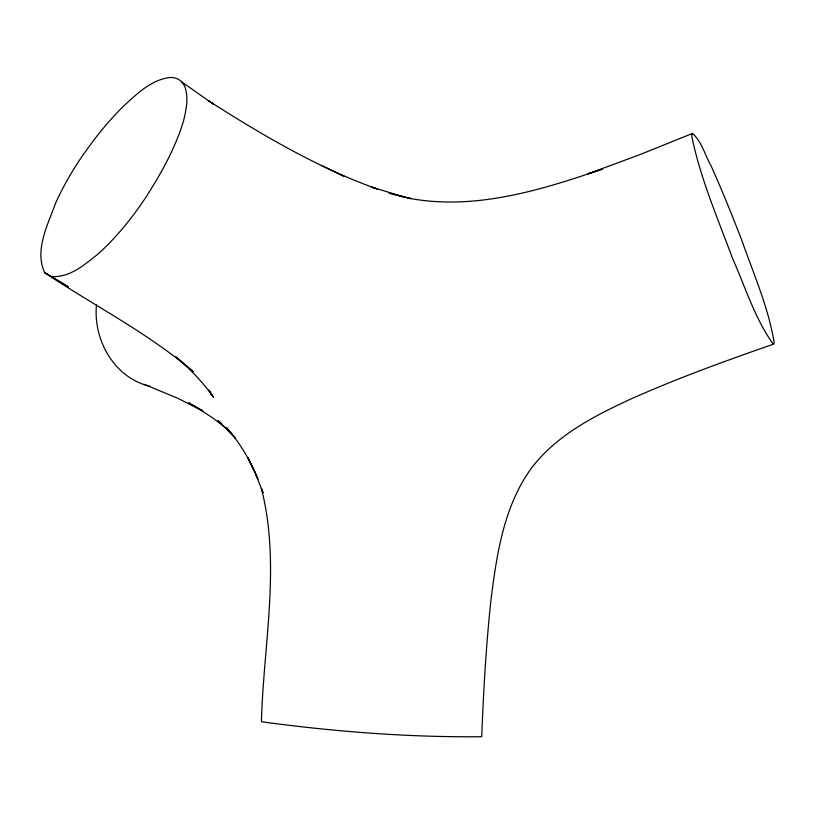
<?xml version="1.0" encoding="UTF-8"?>
<svg xmlns="http://www.w3.org/2000/svg" width="815" height="815" viewBox="0 0 815 815"><rect width="100%" height="100%" fill="white"/><g stroke="black" fill="none" stroke-linecap="round" stroke-linejoin="round"><path stroke-width="1.22" d="M96.527 304.392C92.859 339.947 114.365 378.323 150.622 386.463M692.444 133.466L691.691 135.748C700.207 178.108 717.699 218.155 732.604 258.559C745.409 287.277 754.863 318.543 773.272 344.236L774.25 343.003C768.525 307.754 753.814 274.563 742.078 241.006C732.247 215.486 721.968 190.129 710.772 165.17C704.751 154.799 701.797 141.423 692.444 133.466L639.255 154.881L587.982 173.839L602.672 169.011C540.243 190.353 473.892 210.963 407.347 197.964L411.086 198.605L388.989 193.074L406.125 197.638L371.406 187.002L377.335 189.07C317.269 167.584 262.043 134.872 208.436 100.744L213.775 104.402L181.704 81.918M773.272 344.236C724.749 361.116 676.379 378.629 629.465 399.635C593.412 416.424 556.431 435.465 531.747 467.728C503.731 505.952 496.681 554.383 490.946 600.217C486.046 645.572 483.509 691.151 481.716 736.719C408.397 737.443 334.466 731.646 261.768 721.805L261.442 721.112C263.551 643.932 280.859 564.326 261.36 488.317L262.99 492.657M50.652 276.387C69.122 278.404 84.454 264.763 97.953 254.097C116.28 237.583 131.826 218.318 145.508 197.841C160.942 173.799 175.154 148.595 183.467 121.109C186.146 110.259 188.622 98.737 185.229 87.745A128.505 41.371 -56.1 0 0 170.06 77.486C151.244 79.666 136.93 93.868 123.605 106.062A129.432 41.932 -56 0 0 92.615 141.688L82.437 155.828A106.836 34.189 -56 0 0 55.675 203.006C48.034 224.308 34.149 250.256 44.703 272.658L68.124 286.788L44.703 272.658C94.082 305.757 147.872 332.795 193.175 371.65L178.74 359.313M144.143 384.323L177.874 398.301L202.67 410.913L188.886 402.916L202.67 410.913M321.334 165.404L344.001 176.325L337.807 173.3M197.067 407.673L213.326 418.319L228.73 430.31M175.694 356.715L181.134 361.391M175.633 356.715C189.844 368.706 202.925 382.123 213.561 397.425L210.26 391.995M222.515 424.595L218.063 420.55L235.321 438.093L226.499 427.6C239.855 442.667 250.113 460.231 257.876 478.762L247.77 457.541L255.013 472.384L262.96 492.617M208.487 389.611L211.34 394.827L209.282 390.385"/></g></svg>
